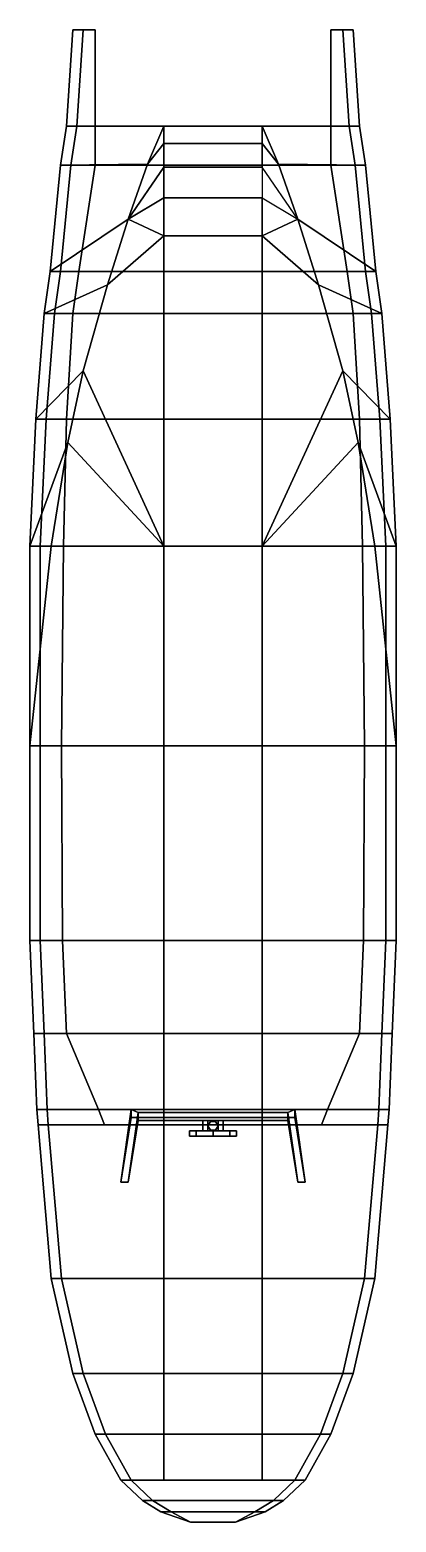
# Model space of a CAD drawing. Extents: x -1.8 to 1.8, y -7.3 to 7.3.
import ezdxf

# ---------------------------------------------------------------- set-up
doc = ezdxf.new("R2010")
doc.units = 0
doc.layers.get('0').update_dxf_attribs({"linetype": 'CONTINUOUS'})

msp = doc.modelspace()

# ---------------------------------------------------------------- linework, layer by layer
for points in [[(-1.37, 7.3, 1.54), (-1.15, 7.3, 1.54), (-1.15, 6.36, 0.66), (-1.43, 6.36, 0.53)], [(-1.43, 6.36, 1.57), (-1.37, 7.3, 1.81), (-1.37, 7.3, 1.54), (-1.43, 6.36, 0.53)], [(-1.33, 6.36, 1.57), (-1.27, 7.3, 1.81), (-1.37, 7.3, 1.81), (-1.43, 6.36, 1.57)], [(-1.37, 7.3, 1.81), (-1.27, 7.3, 1.81), (-1.27, 7.3, 1.54), (-1.37, 7.3, 1.54)], [(-1.15, 6.36, 1.04), (-1.15, 7.3, 1.54), (-1.27, 7.3, 1.54), (-1.33, 6.36, 1.04)], [(-1.33, 6.36, 1.04), (-1.27, 7.3, 1.54), (-1.27, 7.3, 1.81), (-1.33, 6.36, 1.57)], [(-1.15, 6.36, 0.66), (-1.15, 7.3, 1.54), (-1.15, 7.3, 1.54), (-1.15, 6.36, 1.04)], [(1.15, 6.36, 1.04), (1.15, 7.3, 1.54), (1.15, 7.3, 1.54), (1.15, 6.36, 0.66)], [(1.15, 6.36, 0.66), (1.15, 7.3, 1.54), (1.37, 7.3, 1.54), (1.43, 6.36, 0.53)], [(1.27, 7.3, 1.54), (1.15, 7.3, 1.54), (1.15, 6.36, 1.04), (1.33, 6.36, 1.04)], [(1.37, 7.3, 1.54), (1.27, 7.3, 1.54), (1.27, 7.3, 1.81), (1.37, 7.3, 1.81)], [(1.37, 7.3, 1.81), (1.27, 7.3, 1.81), (1.33, 6.36, 1.57), (1.43, 6.36, 1.57)], [(1.27, 7.3, 1.81), (1.27, 7.3, 1.54), (1.33, 6.36, 1.04), (1.33, 6.36, 1.57)], [(1.43, 6.36, 0.53), (1.37, 7.3, 1.54), (1.37, 7.3, 1.81), (1.43, 6.36, 1.57)], [(-1.49, 5.98, 1.5), (-1.43, 6.36, 1.57), (-1.43, 6.36, 0.53), (-1.49, 5.98, 0.53)], [(-1.49, 5.98, 0.53), (-1.43, 6.36, 0.53), (-0.48, 6.36, 0.53), (-0.64, 5.99, 0.35)], [(-1.39, 5.98, 1.5), (-1.33, 6.36, 1.57), (-1.43, 6.36, 1.57), (-1.49, 5.98, 1.5)], [(1.15, 6.36, 0.66), (1.43, 6.36, 0.53), (-1.43, 6.36, 0.53), (-1.15, 6.36, 0.66)], [(-1.15, 5.98, 0.97), (-1.15, 6.36, 1.04), (-1.33, 6.36, 1.04), (-1.39, 5.98, 0.97)], [(-1.39, 5.98, 0.97), (-1.33, 6.36, 1.04), (-1.33, 6.36, 1.57), (-1.39, 5.98, 1.5)], [(-1.15, 5.98, 0.61), (-1.15, 6.36, 0.66), (-1.15, 6.36, 1.04), (-1.15, 5.98, 0.97)], [(1.15, 5.98, 0.61), (1.15, 6.36, 0.66), (-1.15, 6.36, 0.66), (-1.15, 5.98, 0.61)], [(-0.48, 6.36, 0.53), (-0.48, 6.36, 0.13), (-0.64, 5.99, 0.35)], [(-0.48, 6.36, 0.13), (-0.48, 6.19, -0.25), (-0.64, 5.99, 0.35)], [(0.48, 6.36, 0.53), (0.48, 6.36, 0.13), (-0.48, 6.36, 0.13), (-0.48, 6.36, 0.53)], [(-0.48, 6.19, -0.25), (-0.48, 6.36, 0.13), (0.48, 6.36, 0.13), (0.48, 6.19, -0.25)], [(0.64, 5.99, 0.35), (0.64, 5.99, 0.35), (0.48, 6.36, 0.13), (0.48, 6.36, 0.53)], [(0.48, 6.19, -0.25), (0.48, 6.36, 0.13), (0.64, 5.99, 0.35)], [(0.64, 5.99, 0.35), (0.48, 6.36, 0.53), (1.43, 6.36, 0.53), (1.49, 5.98, 0.53)], [(1.15, 5.98, 0.97), (1.15, 6.36, 1.04), (1.15, 6.36, 0.66), (1.15, 5.98, 0.61)], [(1.33, 6.36, 1.04), (1.15, 6.36, 1.04), (1.15, 5.98, 0.97), (1.39, 5.98, 0.97)], [(1.43, 6.36, 1.57), (1.33, 6.36, 1.57), (1.39, 5.98, 1.5), (1.49, 5.98, 1.5)], [(1.33, 6.36, 1.57), (1.33, 6.36, 1.04), (1.39, 5.98, 0.97), (1.39, 5.98, 1.5)], [(1.49, 5.98, 0.53), (1.43, 6.36, 0.53), (1.43, 6.36, 1.57), (1.49, 5.98, 1.5)], [(-0.83, 5.45, 0.1), (-0.64, 5.99, 0.35), (-0.48, 6.19, -0.25), (-0.48, 5.96, -0.49)], [(-0.48, 5.96, -0.49), (-0.48, 6.19, -0.25), (0.48, 6.19, -0.25), (0.48, 5.96, -0.49)], [(0.48, 5.96, -0.49), (0.48, 6.19, -0.25), (0.64, 5.99, 0.35), (0.83, 5.45, 0.1)], [(-1.59, 4.94, 0.53), (-1.49, 5.98, 0.53), (-0.64, 5.99, 0.35), (-0.83, 5.45, 0.1)], [(-1.59, 4.94, 1.32), (-1.49, 5.98, 1.5), (-1.49, 5.98, 0.53), (-1.59, 4.94, 0.53)], [(-1.49, 4.94, 1.32), (-1.39, 5.98, 1.5), (-1.49, 5.98, 1.5), (-1.59, 4.94, 1.32)], [(-1.31, 4.94, 0.79), (-1.15, 5.98, 0.97), (-1.39, 5.98, 0.97), (-1.49, 4.94, 0.79)], [(-1.49, 4.94, 0.79), (-1.39, 5.98, 0.97), (-1.39, 5.98, 1.5), (-1.49, 4.94, 1.32)], [(-1.31, 4.94, 0.59), (-1.15, 5.98, 0.61), (-1.15, 5.98, 0.97), (-1.31, 4.94, 0.79)], [(1.31, 4.94, 0.59), (1.15, 5.98, 0.61), (-1.15, 5.98, 0.61), (-1.31, 4.94, 0.59)], [(0.83, 5.45, 0.1), (0.64, 5.99, 0.35), (1.49, 5.98, 0.53), (1.59, 4.94, 0.53)], [(1.31, 4.94, 0.79), (1.15, 5.98, 0.97), (1.15, 5.98, 0.61), (1.31, 4.94, 0.59)], [(1.39, 5.98, 0.97), (1.15, 5.98, 0.97), (1.31, 4.94, 0.79), (1.49, 4.94, 0.79)], [(1.49, 5.98, 1.5), (1.39, 5.98, 1.5), (1.49, 4.94, 1.32), (1.59, 4.94, 1.32)], [(1.39, 5.98, 1.5), (1.39, 5.98, 0.97), (1.49, 4.94, 0.79), (1.49, 4.94, 1.32)], [(1.59, 4.94, 0.53), (1.49, 5.98, 0.53), (1.49, 5.98, 1.5), (1.59, 4.94, 1.32)], [(-0.83, 5.45, 0.1), (-0.83, 5.45, 0.1), (-0.48, 5.96, -0.49), (-0.48, 5.66, -0.63)], [(-0.48, 5.66, -0.63), (-0.48, 5.96, -0.49), (0.48, 5.96, -0.49), (0.48, 5.66, -0.63)], [(-0.83, 5.45, 0.1), (-0.83, 5.45, 0.1), (-0.48, 5.66, -0.63), (-0.48, 5.29, -0.66)], [(-0.48, 5.29, -0.66), (-0.48, 5.66, -0.63), (0.48, 5.66, -0.63), (0.48, 5.29, -0.66)], [(0.48, 5.29, -0.66), (0.48, 5.66, -0.63), (0.83, 5.45, 0.1)], [(-1.65, 4.53, 0.46), (-1.59, 4.94, 0.53), (-0.83, 5.45, 0.1), (-1.03, 4.81, -0.12)], [(-1.03, 4.81, -0.12), (-0.83, 5.45, 0.1), (-0.48, 5.29, -0.66)], [(0.48, 5.29, -0.66), (0.48, 5.29, -0.66), (0.83, 5.45, 0.1), (1.03, 4.81, -0.12)], [(1.03, 4.81, -0.12), (0.83, 5.45, 0.1), (1.59, 4.94, 0.53), (1.65, 4.53, 0.46)], [(-1.27, 3.97, -0.35), (-1.03, 4.81, -0.12), (-0.48, 5.29, -0.66), (-0.48, 2.26, -0.71)], [(-0.48, 2.26, -0.71), (-0.48, 5.29, -0.66), (0.48, 5.29, -0.66), (0.48, 2.26, -0.71)], [(0.48, 2.26, -0.71), (0.48, 5.29, -0.66), (1.03, 4.81, -0.12), (1.27, 3.97, -0.35)], [(-1.73, 3.5, 0.08), (-1.65, 4.53, 0.46), (-1.03, 4.81, -0.12), (-1.27, 3.97, -0.35)], [(-1.65, 4.53, 1.27), (-1.59, 4.94, 1.32), (-1.59, 4.94, 0.53), (-1.65, 4.53, 0.46)], [(-1.55, 4.53, 1.27), (-1.49, 4.94, 1.32), (-1.59, 4.94, 1.32), (-1.65, 4.53, 1.27)], [(-1.37, 4.53, 0.74), (-1.31, 4.94, 0.79), (-1.49, 4.94, 0.79), (-1.55, 4.53, 0.74)], [(-1.55, 4.53, 0.74), (-1.49, 4.94, 0.79), (-1.49, 4.94, 1.32), (-1.55, 4.53, 1.27)], [(-1.37, 4.53, 0.52), (-1.31, 4.94, 0.59), (-1.31, 4.94, 0.79), (-1.37, 4.53, 0.74)], [(1.37, 4.53, 0.52), (1.31, 4.94, 0.59), (-1.31, 4.94, 0.59), (-1.37, 4.53, 0.52)], [(1.27, 3.97, -0.35), (1.03, 4.81, -0.12), (1.65, 4.53, 0.46), (1.73, 3.5, 0.08)], [(1.37, 4.53, 0.74), (1.31, 4.94, 0.79), (1.31, 4.94, 0.59), (1.37, 4.53, 0.52)], [(1.49, 4.94, 0.79), (1.31, 4.94, 0.79), (1.37, 4.53, 0.74), (1.55, 4.53, 0.74)], [(1.59, 4.94, 1.32), (1.49, 4.94, 1.32), (1.55, 4.53, 1.27), (1.65, 4.53, 1.27)], [(1.49, 4.94, 1.32), (1.49, 4.94, 0.79), (1.55, 4.53, 0.74), (1.55, 4.53, 1.27)], [(1.65, 4.53, 0.46), (1.59, 4.94, 0.53), (1.59, 4.94, 1.32), (1.65, 4.53, 1.27)], [(-1.73, 3.5, 1.13), (-1.65, 4.53, 1.27), (-1.65, 4.53, 0.46), (-1.73, 3.5, 0.08)], [(-1.63, 3.5, 1.13), (-1.55, 4.53, 1.27), (-1.65, 4.53, 1.27), (-1.73, 3.5, 1.13)], [(-1.43, 3.5, 0.6), (-1.37, 4.53, 0.74), (-1.55, 4.53, 0.74), (-1.63, 3.5, 0.6)], [(-1.63, 3.5, 0.6), (-1.55, 4.53, 0.74), (-1.55, 4.53, 1.27), (-1.63, 3.5, 1.13)], [(-1.43, 3.5, 0.45), (-1.37, 4.53, 0.52), (-1.37, 4.53, 0.74), (-1.43, 3.5, 0.6)], [(1.43, 3.5, 0.45), (1.37, 4.53, 0.52), (-1.37, 4.53, 0.52), (-1.43, 3.5, 0.45)], [(1.43, 3.5, 0.6), (1.37, 4.53, 0.74), (1.37, 4.53, 0.52), (1.43, 3.5, 0.45)], [(1.55, 4.53, 0.74), (1.37, 4.53, 0.74), (1.43, 3.5, 0.6), (1.63, 3.5, 0.6)], [(1.65, 4.53, 1.27), (1.55, 4.53, 1.27), (1.63, 3.5, 1.13), (1.73, 3.5, 1.13)], [(1.55, 4.53, 1.27), (1.55, 4.53, 0.74), (1.63, 3.5, 0.6), (1.63, 3.5, 1.13)], [(1.73, 3.5, 0.08), (1.65, 4.53, 0.46), (1.65, 4.53, 1.27), (1.73, 3.5, 1.13)], [(-1.79, 2.26, -0.35), (-1.73, 3.5, 0.08), (-1.27, 3.97, -0.35), (-1.42, 3.27, -0.5)], [(-1.42, 3.27, -0.5), (-1.27, 3.97, -0.35), (-0.48, 2.26, -0.71)], [(0.48, 2.26, -0.71), (0.48, 2.26, -0.71), (1.27, 3.97, -0.35), (1.42, 3.27, -0.5)], [(1.42, 3.27, -0.5), (1.27, 3.97, -0.35), (1.73, 3.5, 0.08), (1.79, 2.26, -0.35)], [(-1.79, 2.26, 1.02), (-1.73, 3.5, 1.13), (-1.73, 3.5, 0.08), (-1.79, 2.26, -0.35)], [(-1.69, 2.26, 1.02), (-1.63, 3.5, 1.13), (-1.73, 3.5, 1.13), (-1.79, 2.26, 1.02)], [(-1.46, 2.26, 0.49), (-1.43, 3.5, 0.6), (-1.63, 3.5, 0.6), (-1.69, 2.26, 0.49)], [(-1.69, 2.26, 0.49), (-1.63, 3.5, 0.6), (-1.63, 3.5, 1.13), (-1.69, 2.26, 1.02)], [(-1.46, 2.26, 0.37), (-1.43, 3.5, 0.45), (-1.43, 3.5, 0.6), (-1.46, 2.26, 0.49)], [(1.46, 2.26, 0.37), (1.43, 3.5, 0.45), (-1.43, 3.5, 0.45), (-1.46, 2.26, 0.37)], [(1.46, 2.26, 0.49), (1.43, 3.5, 0.6), (1.43, 3.5, 0.45), (1.46, 2.26, 0.37)], [(1.63, 3.5, 0.6), (1.43, 3.5, 0.6), (1.46, 2.26, 0.49), (1.69, 2.26, 0.49)], [(1.73, 3.5, 1.13), (1.63, 3.5, 1.13), (1.69, 2.26, 1.02), (1.79, 2.26, 1.02)], [(1.63, 3.5, 1.13), (1.63, 3.5, 0.6), (1.69, 2.26, 0.49), (1.69, 2.26, 1.02)], [(1.79, 2.26, -0.35), (1.73, 3.5, 0.08), (1.73, 3.5, 1.13), (1.79, 2.26, 1.02)], [(-1.79, 2.26, -0.35), (-1.79, 2.26, -0.35), (-1.42, 3.27, -0.5), (-1.58, 2.26, -0.71)], [(-1.58, 2.26, -0.71), (-1.42, 3.27, -0.5), (-0.48, 2.26, -0.71)], [(0.48, 2.26, -0.71), (0.48, 2.26, -0.71), (1.42, 3.27, -0.5), (1.58, 2.26, -0.71)], [(1.58, 2.26, -0.71), (1.58, 2.26, -0.71), (1.42, 3.27, -0.5), (1.79, 2.26, -0.35)], [(-1.79, 0.31, 0.88), (-1.79, 2.26, 1.02), (-1.79, 2.26, -0.35), (-1.79, 0.31, -0.41)], [(-1.79, 0.31, -0.41), (-1.58, 2.26, -0.71), (-0.48, 2.26, -0.71), (-0.48, 0.31, -0.73)], [(-1.79, 2.26, -0.35), (-1.79, 2.26, -0.35), (-1.58, 2.26, -0.71), (-1.79, 0.31, -0.41)], [(-1.69, 0.31, 0.88), (-1.69, 2.26, 1.02), (-1.79, 2.26, 1.02), (-1.79, 0.31, 0.88)], [(-1.48, 0.31, 0.35), (-1.46, 2.26, 0.49), (-1.69, 2.26, 0.49), (-1.69, 0.31, 0.35)], [(-1.69, 0.31, 0.35), (-1.69, 2.26, 0.49), (-1.69, 2.26, 1.02), (-1.69, 0.31, 0.88)], [(-1.48, 0.31, 0.23), (-1.46, 2.26, 0.37), (-1.46, 2.26, 0.49), (-1.48, 0.31, 0.35)], [(1.48, 0.31, 0.23), (1.46, 2.26, 0.37), (-1.46, 2.26, 0.37), (-1.48, 0.31, 0.23)], [(-0.48, 0.31, -0.73), (-0.48, 2.26, -0.71), (0.48, 2.26, -0.71), (0.48, 0.31, -0.73)], [(0.48, 0.31, -0.73), (0.48, 2.26, -0.71), (1.58, 2.26, -0.71), (1.79, 0.31, -0.41)], [(1.48, 0.31, 0.35), (1.46, 2.26, 0.49), (1.46, 2.26, 0.37), (1.48, 0.31, 0.23)], [(1.69, 2.26, 0.49), (1.46, 2.26, 0.49), (1.48, 0.31, 0.35), (1.69, 0.31, 0.35)], [(1.79, 0.31, -0.41), (1.79, 0.31, -0.41), (1.58, 2.26, -0.71), (1.79, 2.26, -0.35)], [(1.79, 2.26, 1.02), (1.69, 2.26, 1.02), (1.69, 0.31, 0.88), (1.79, 0.31, 0.88)], [(1.69, 2.26, 1.02), (1.69, 2.26, 0.49), (1.69, 0.31, 0.35), (1.69, 0.31, 0.88)], [(1.79, 0.31, -0.41), (1.79, 2.26, -0.35), (1.79, 2.26, 1.02), (1.79, 0.31, 0.88)], [(-1.79, -1.59, 0.88), (-1.79, 0.31, 0.88), (-1.79, 0.31, -0.41), (-1.79, -1.59, -0.39)], [(-1.79, -1.59, -0.39), (-1.79, 0.31, -0.41), (-0.48, 0.31, -0.73), (-0.48, -1.59, -0.75)], [(-1.69, -1.59, 0.88), (-1.69, 0.31, 0.88), (-1.79, 0.31, 0.88), (-1.79, -1.59, 0.88)], [(-1.47, -1.59, 0.35), (-1.48, 0.31, 0.35), (-1.69, 0.31, 0.35), (-1.69, -1.59, 0.35)], [(-1.69, -1.59, 0.35), (-1.69, 0.31, 0.35), (-1.69, 0.31, 0.88), (-1.69, -1.59, 0.88)], [(-1.47, -1.59, 0.2), (-1.48, 0.31, 0.23), (-1.48, 0.31, 0.35), (-1.47, -1.59, 0.35)], [(1.47, -1.59, 0.2), (1.48, 0.31, 0.23), (-1.48, 0.31, 0.23), (-1.47, -1.59, 0.2)], [(-0.48, -1.59, -0.75), (-0.48, 0.31, -0.73), (0.48, 0.31, -0.73), (0.48, -1.59, -0.75)], [(0.48, -1.59, -0.75), (0.48, 0.31, -0.73), (1.79, 0.31, -0.41), (1.79, -1.59, -0.39)], [(1.47, -1.59, 0.35), (1.48, 0.31, 0.35), (1.48, 0.31, 0.23), (1.47, -1.59, 0.2)], [(1.69, 0.31, 0.35), (1.48, 0.31, 0.35), (1.47, -1.59, 0.35), (1.69, -1.59, 0.35)], [(1.79, 0.31, 0.88), (1.69, 0.31, 0.88), (1.69, -1.59, 0.88), (1.79, -1.59, 0.88)], [(1.69, 0.31, 0.88), (1.69, 0.31, 0.35), (1.69, -1.59, 0.35), (1.69, -1.59, 0.88)], [(1.79, -1.59, -0.39), (1.79, 0.31, -0.41), (1.79, 0.31, 0.88), (1.79, -1.59, 0.88)], [(-1.75, -2.5, 0.93), (-1.79, -1.59, 0.88), (-1.79, -1.59, -0.39), (-1.75, -2.5, -0.36)], [(-1.75, -2.5, -0.36), (-1.79, -1.59, -0.39), (-0.48, -1.59, -0.75), (-0.48, -2.5, -0.76)], [(-1.65, -2.5, 0.93), (-1.69, -1.59, 0.88), (-1.79, -1.59, 0.88), (-1.75, -2.5, 0.93)], [(-1.43, -2.5, 0.4), (-1.47, -1.59, 0.35), (-1.69, -1.59, 0.35), (-1.65, -2.5, 0.4)], [(-1.65, -2.5, 0.4), (-1.69, -1.59, 0.35), (-1.69, -1.59, 0.88), (-1.65, -2.5, 0.93)], [(-1.43, -2.5, 0.22), (-1.47, -1.59, 0.2), (-1.47, -1.59, 0.35), (-1.43, -2.5, 0.4)], [(1.43, -2.5, 0.22), (1.47, -1.59, 0.2), (-1.47, -1.59, 0.2), (-1.43, -2.5, 0.22)], [(-0.48, -2.5, -0.76), (-0.48, -1.59, -0.75), (0.48, -1.59, -0.75), (0.48, -2.5, -0.76)], [(0.48, -2.5, -0.76), (0.48, -1.59, -0.75), (1.79, -1.59, -0.39), (1.75, -2.5, -0.36)], [(1.43, -2.5, 0.4), (1.47, -1.59, 0.35), (1.47, -1.59, 0.2), (1.43, -2.5, 0.22)], [(1.69, -1.59, 0.35), (1.47, -1.59, 0.35), (1.43, -2.5, 0.4), (1.65, -2.5, 0.4)], [(1.79, -1.59, 0.88), (1.69, -1.59, 0.88), (1.65, -2.5, 0.93), (1.75, -2.5, 0.93)], [(1.69, -1.59, 0.88), (1.69, -1.59, 0.35), (1.65, -2.5, 0.4), (1.65, -2.5, 0.93)], [(1.75, -2.5, -0.36), (1.79, -1.59, -0.39), (1.79, -1.59, 0.88), (1.75, -2.5, 0.93)], [(-1.72, -3.24, 0.98), (-1.75, -2.5, 0.93), (-1.75, -2.5, -0.36), (-1.72, -3.24, -0.33)], [(-1.72, -3.24, -0.33), (-1.75, -2.5, -0.36), (-0.48, -2.5, -0.76), (-0.48, -3.24, -0.76)], [(-1.12, -3.24, 0.24), (-1.43, -2.5, 0.22), (-1.43, -2.5, 0.4), (-1.12, -3.24, 0.45)], [(1.12, -3.24, 0.24), (1.43, -2.5, 0.22), (-1.43, -2.5, 0.22), (-1.12, -3.24, 0.24)], [(-0.48, -3.24, -0.76), (-0.48, -2.5, -0.76), (0.48, -2.5, -0.76), (0.48, -3.24, -0.76)], [(0.48, -3.24, -0.76), (0.48, -2.5, -0.76), (1.75, -2.5, -0.36), (1.72, -3.24, -0.33)], [(1.12, -3.24, 0.45), (1.43, -2.5, 0.4), (1.43, -2.5, 0.22), (1.12, -3.24, 0.24)], [(1.72, -3.24, -0.33), (1.75, -2.5, -0.36), (1.75, -2.5, 0.93), (1.72, -3.24, 0.98)], [(-1.71, -3.39, 1), (-1.72, -3.24, 0.98), (-1.72, -3.24, -0.33), (-1.71, -3.39, -0.31)], [(-1.71, -3.39, -0.31), (-1.72, -3.24, -0.33), (-0.48, -3.24, -0.76), (-0.48, -3.39, -0.76)], [(-1.06, -3.39, 0.25), (-1.12, -3.24, 0.24), (-1.12, -3.24, 0.45), (-1.06, -3.39, 0.47)], [(1.06, -3.39, 0.25), (1.12, -3.24, 0.24), (-1.12, -3.24, 0.24), (-1.06, -3.39, 0.25)], [(-0.9, -3.95, 2.17), (-0.9, -3.95, 2.17), (-0.8, -3.24, 2.17), (-0.8, -3.24, 1.23)], [(-0.73, -3.27, 2.17), (-0.8, -3.24, 2.17), (-0.9, -3.95, 2.17), (-0.83, -3.95, 2.17)], [(-0.9, -3.95, 0.46), (-0.9, -3.95, 2.17), (-0.8, -3.24, 1.23), (-0.8, -3.32, 1.18)], [(-0.9, -3.95, 0.46), (-0.9, -3.95, 0.46), (-0.8, -3.32, 1.18), (-0.8, -3.32, 0.46)], [(-0.73, -3.27, 1.23), (-0.73, -3.27, 2.17), (-0.83, -3.95, 2.17)], [(-0.73, -3.35, 1.18), (-0.73, -3.27, 1.23), (-0.83, -3.95, 2.17), (-0.83, -3.95, 0.46)], [(-0.73, -3.35, 0.46), (-0.73, -3.35, 1.18), (-0.83, -3.95, 0.46)], [(0.8, -3.24, 2.17), (0.8, -3.24, 1.23), (-0.8, -3.24, 1.23), (-0.8, -3.24, 2.17)], [(0.73, -3.27, 2.17), (0.8, -3.24, 2.17), (-0.8, -3.24, 2.17), (-0.73, -3.27, 2.17)], [(0.8, -3.24, 1.23), (0.8, -3.32, 1.18), (-0.8, -3.32, 1.18), (-0.8, -3.24, 1.23)], [(0.8, -3.32, 1.18), (0.8, -3.32, 0.46), (-0.8, -3.32, 0.46), (-0.8, -3.32, 1.18)], [(-0.73, -3.27, 2.17), (-0.73, -3.27, 1.23), (0.73, -3.27, 1.23), (0.73, -3.27, 2.17)], [(-0.73, -3.27, 1.23), (-0.73, -3.35, 1.18), (0.73, -3.35, 1.18), (0.73, -3.27, 1.23)], [(-0.73, -3.35, 1.18), (-0.73, -3.35, 0.46), (0.73, -3.35, 0.46), (0.73, -3.35, 1.18)], [(-0.48, -3.39, -0.76), (-0.48, -3.24, -0.76), (0.48, -3.24, -0.76), (0.48, -3.39, -0.76)], [(-0.1, -3.45, 1.47), (-0.05, -3.45, 1.557), (-0.05, -3.35, 1.557), (-0.1, -3.35, 1.47)], [(-0.05, -3.45, 1.383), (-0.1, -3.45, 1.47), (-0.1, -3.35, 1.47), (-0.05, -3.35, 1.383)], [(-0.05, -3.35, 1.557), (0.05, -3.35, 1.557), (0.1, -3.35, 1.47), (-0.1, -3.35, 1.47)], [(-0.1, -3.35, 1.47), (0.1, -3.35, 1.47), (0.05, -3.35, 1.383), (-0.05, -3.35, 1.383)], [(-0.05, -3.45, 1.557), (0.05, -3.45, 1.557), (0.05, -3.35, 1.557), (-0.05, -3.35, 1.557)], [(0.05, -3.45, 1.383), (-0.05, -3.45, 1.383), (-0.05, -3.35, 1.383), (0.05, -3.35, 1.383)], [(0.05, -3.45, 1.557), (0.1, -3.45, 1.47), (0.1, -3.35, 1.47), (0.05, -3.35, 1.557)], [(0.1, -3.45, 1.47), (0.05, -3.45, 1.383), (0.05, -3.35, 1.383), (0.1, -3.35, 1.47)], [(0.48, -3.39, -0.76), (0.48, -3.24, -0.76), (1.72, -3.24, -0.33), (1.71, -3.39, -0.31)], [(0.83, -3.95, 2.17), (0.9, -3.95, 2.17), (0.8, -3.24, 2.17), (0.73, -3.27, 2.17)], [(0.73, -3.27, 1.23), (0.73, -3.35, 1.18), (0.83, -3.95, 0.46), (0.83, -3.95, 2.17)], [(0.73, -3.27, 2.17), (0.73, -3.27, 1.23), (0.83, -3.95, 2.17)], [(0.73, -3.35, 1.18), (0.73, -3.35, 0.46), (0.83, -3.95, 0.46)], [(0.9, -3.95, 2.17), (0.9, -3.95, 0.46), (0.8, -3.32, 1.18), (0.8, -3.24, 1.23)], [(0.9, -3.95, 2.17), (0.9, -3.95, 2.17), (0.8, -3.24, 1.23), (0.8, -3.24, 2.17)], [(0.9, -3.95, 0.46), (0.9, -3.95, 0.46), (0.8, -3.32, 0.46), (0.8, -3.32, 1.18)], [(1.06, -3.39, 0.47), (1.12, -3.24, 0.45), (1.12, -3.24, 0.24), (1.06, -3.39, 0.25)], [(1.71, -3.39, -0.31), (1.72, -3.24, -0.33), (1.72, -3.24, 0.98), (1.71, -3.39, 1)], [(-1.58, -4.89, 1.16), (-1.71, -3.39, 1), (-1.71, -3.39, -0.31), (-1.58, -4.89, -0.12)], [(-1.58, -4.89, -0.12), (-1.71, -3.39, -0.31), (-0.48, -3.39, -0.76), (-0.48, -4.89, -0.76)], [(-1.48, -4.89, 1.16), (-1.61, -3.39, 1), (-1.71, -3.39, 1), (-1.58, -4.89, 1.16)], [(1.61, -3.39, 0.47), (-1.61, -3.39, 0.47), (-1.48, -4.89, 0.63), (1.48, -4.89, 0.63)], [(-1.48, -4.89, 0.63), (-1.61, -3.39, 0.47), (-1.61, -3.39, 1), (-1.48, -4.89, 1.16)], [(-1.06, -3.39, 0.47), (1.06, -3.39, 0.47), (1.06, -3.39, 0.25), (-1.06, -3.39, 0.25)], [(-0.48, -4.89, -0.76), (-0.48, -3.39, -0.76), (0.48, -3.39, -0.76), (0.48, -4.89, -0.76)], [(-0.23, -3.5, 1.47), (-0.163, -3.5, 1.633), (-0.163, -3.45, 1.633), (-0.23, -3.45, 1.47)], [(-0.163, -3.5, 1.307), (-0.23, -3.5, 1.47), (-0.23, -3.45, 1.47), (-0.163, -3.45, 1.307)], [(-0.163, -3.45, 1.633), (0.23, -3.45, 1.47), (0.163, -3.45, 1.307), (-0.23, -3.45, 1.47)], [(-0.23, -3.45, 1.47), (0.163, -3.45, 1.307), (0, -3.45, 1.24), (-0.163, -3.45, 1.307)], [(-0.163, -3.5, 1.633), (0, -3.5, 1.7), (0, -3.45, 1.7), (-0.163, -3.45, 1.633)], [(0, -3.5, 1.24), (-0.163, -3.5, 1.307), (-0.163, -3.45, 1.307), (0, -3.45, 1.24)], [(0, -3.45, 1.7), (0.163, -3.45, 1.633), (0.23, -3.45, 1.47), (-0.163, -3.45, 1.633)], [(-0.025, -3.357, 0.46), (-0.05, -3.4, 0.47), (-0.05, -3.4, 1.39), (-0.025, -3.357, 1.39)], [(-0.05, -3.4, 0.47), (-0.025, -3.443, 0.47), (-0.025, -3.443, 1.39), (-0.05, -3.4, 1.39)], [(0.025, -3.357, 0.46), (-0.025, -3.357, 0.46), (-0.025, -3.357, 1.39), (0.025, -3.357, 1.39)], [(-0.025, -3.443, 0.47), (0.025, -3.443, 0.47), (0.025, -3.443, 1.39), (-0.025, -3.443, 1.39)], [(0, -3.5, 1.7), (0.163, -3.5, 1.633), (0.163, -3.45, 1.633), (0, -3.45, 1.7)], [(0.163, -3.5, 1.307), (0, -3.5, 1.24), (0, -3.45, 1.24), (0.163, -3.45, 1.307)], [(0.05, -3.4, 0.47), (0.025, -3.357, 0.46), (0.025, -3.357, 1.39), (0.05, -3.4, 1.39)], [(0.025, -3.443, 0.47), (0.05, -3.4, 0.47), (0.05, -3.4, 1.39), (0.025, -3.443, 1.39)], [(0.163, -3.5, 1.633), (0.23, -3.5, 1.47), (0.23, -3.45, 1.47), (0.163, -3.45, 1.633)], [(0.23, -3.5, 1.47), (0.163, -3.5, 1.307), (0.163, -3.45, 1.307), (0.23, -3.45, 1.47)], [(0.48, -4.89, -0.76), (0.48, -3.39, -0.76), (1.71, -3.39, -0.31), (1.58, -4.89, -0.12)], [(1.71, -3.39, 1), (1.61, -3.39, 1), (1.48, -4.89, 1.16), (1.58, -4.89, 1.16)], [(1.61, -3.39, 1), (1.61, -3.39, 0.47), (1.48, -4.89, 0.63), (1.48, -4.89, 1.16)], [(1.58, -4.89, -0.12), (1.71, -3.39, -0.31), (1.71, -3.39, 1), (1.58, -4.89, 1.16)], [(-0.23, -3.5, 1.47), (0.163, -3.5, 1.307), (0.23, -3.5, 1.47), (-0.163, -3.5, 1.633)], [(-0.163, -3.5, 1.307), (0, -3.5, 1.24), (0.163, -3.5, 1.307), (-0.23, -3.5, 1.47)], [(-0.163, -3.5, 1.633), (0.23, -3.5, 1.47), (0.163, -3.5, 1.633), (0, -3.5, 1.7)], [(-0.83, -3.95, 0.46), (-0.9, -3.95, 0.46), (-0.9, -3.95, 0.46), (-0.83, -3.95, 0.46)], [(-0.83, -3.95, 2.17), (-0.9, -3.95, 2.17), (-0.9, -3.95, 0.46), (-0.83, -3.95, 0.46)], [(0.83, -3.95, 0.46), (0.9, -3.95, 0.46), (0.9, -3.95, 0.46), (0.83, -3.95, 0.46)], [(0.83, -3.95, 0.46), (0.9, -3.95, 0.46), (0.9, -3.95, 2.17), (0.83, -3.95, 2.17)], [(-1.37, -5.82, 1.28), (-1.58, -4.89, 1.16), (-1.58, -4.89, -0.12), (-1.37, -5.82, -0.05)], [(-1.37, -5.82, -0.05), (-1.58, -4.89, -0.12), (-0.48, -4.89, -0.76), (-0.48, -5.82, -0.74)], [(-1.27, -5.82, 1.28), (-1.48, -4.89, 1.16), (-1.58, -4.89, 1.16), (-1.37, -5.82, 1.28)], [(1.48, -4.89, 0.63), (-1.48, -4.89, 0.63), (-1.27, -5.82, 0.86), (1.27, -5.82, 0.86)], [(-1.27, -5.82, 0.86), (-1.48, -4.89, 0.63), (-1.48, -4.89, 1.16), (-1.27, -5.82, 1.28)], [(-0.48, -5.82, -0.74), (-0.48, -4.89, -0.76), (0.48, -4.89, -0.76), (0.48, -5.82, -0.74)], [(0.48, -5.82, -0.74), (0.48, -4.89, -0.76), (1.58, -4.89, -0.12), (1.37, -5.82, -0.05)], [(1.58, -4.89, 1.16), (1.48, -4.89, 1.16), (1.27, -5.82, 1.28), (1.37, -5.82, 1.28)], [(1.48, -4.89, 1.16), (1.48, -4.89, 0.63), (1.27, -5.82, 0.86), (1.27, -5.82, 1.28)], [(1.37, -5.82, -0.05), (1.58, -4.89, -0.12), (1.58, -4.89, 1.16), (1.37, -5.82, 1.28)], [(-1.15, -6.41, 1.35), (-1.37, -5.82, 1.28), (-1.37, -5.82, -0.05), (-1.15, -6.41, 0.03)], [(-1.15, -6.41, 0.03), (-1.37, -5.82, -0.05), (-0.48, -5.82, -0.74), (-0.48, -6.41, -0.72)], [(-1.05, -6.41, 1.35), (-1.27, -5.82, 1.28), (-1.37, -5.82, 1.28), (-1.15, -6.41, 1.35)], [(-1.05, -6.41, 0.92), (1.05, -6.41, 0.92), (1.27, -5.82, 0.86), (-1.27, -5.82, 0.86)], [(-1.05, -6.41, 0.92), (-1.27, -5.82, 0.86), (-1.27, -5.82, 1.28), (-1.05, -6.41, 1.35)], [(-0.48, -6.41, -0.72), (-0.48, -5.82, -0.74), (0.48, -5.82, -0.74), (0.48, -6.41, -0.72)], [(0.48, -6.41, -0.72), (0.48, -5.82, -0.74), (1.37, -5.82, -0.05), (1.15, -6.41, 0.03)], [(1.37, -5.82, 1.28), (1.27, -5.82, 1.28), (1.05, -6.41, 1.35), (1.15, -6.41, 1.35)], [(1.27, -5.82, 1.28), (1.27, -5.82, 0.86), (1.05, -6.41, 0.92), (1.05, -6.41, 1.35)], [(1.15, -6.41, 0.03), (1.37, -5.82, -0.05), (1.37, -5.82, 1.28), (1.15, -6.41, 1.35)], [(-0.9, -6.86, 1.42), (-1.15, -6.41, 1.35), (-1.15, -6.41, 0.03), (-0.9, -6.86, 0.11)], [(-0.9, -6.86, 0.11), (-1.15, -6.41, 0.03), (-0.48, -6.41, -0.72), (-0.48, -6.86, -0.68)], [(-0.8, -6.86, 1.42), (-1.05, -6.41, 1.35), (-1.15, -6.41, 1.35), (-0.9, -6.86, 1.42)], [(1.05, -6.41, 0.92), (-1.05, -6.41, 0.92), (-0.8, -6.86, 0.97), (0.8, -6.86, 0.97)], [(-0.8, -6.86, 0.97), (-1.05, -6.41, 0.92), (-1.05, -6.41, 1.35), (-0.8, -6.86, 1.42)], [(-0.48, -6.86, -0.68), (-0.48, -6.41, -0.72), (0.48, -6.41, -0.72), (0.48, -6.86, -0.68)], [(0.48, -6.86, -0.68), (0.48, -6.41, -0.72), (1.15, -6.41, 0.03), (0.9, -6.86, 0.11)], [(1.15, -6.41, 1.35), (1.05, -6.41, 1.35), (0.8, -6.86, 1.42), (0.9, -6.86, 1.42)], [(1.05, -6.41, 1.35), (1.05, -6.41, 0.92), (0.8, -6.86, 0.97), (0.8, -6.86, 1.42)], [(0.9, -6.86, 0.11), (1.15, -6.41, 0.03), (1.15, -6.41, 1.35), (0.9, -6.86, 1.42)], [(-0.69, -7.06, 1.44), (-0.9, -6.86, 1.42), (-0.9, -6.86, 0.11), (-0.69, -7.06, 0.73)], [(0.69, -7.06, 0.73), (-0.69, -7.06, 0.73), (-0.9, -6.86, 0.11), (0.9, -6.86, 0.11)], [(0.9, -6.86, 0.11), (-0.9, -6.86, 0.11), (-0.48, -6.86, -0.68), (0.48, -6.86, -0.68)], [(-0.59, -7.06, 1.44), (-0.8, -6.86, 1.42), (-0.9, -6.86, 1.42), (-0.69, -7.06, 1.44)], [(-0.59, -7.06, 1), (0.59, -7.06, 1), (0.8, -6.86, 0.97), (-0.8, -6.86, 0.97)], [(-0.59, -7.06, 1), (-0.8, -6.86, 0.97), (-0.8, -6.86, 1.42), (-0.59, -7.06, 1.44)], [(0.9, -6.86, 1.42), (0.8, -6.86, 1.42), (0.59, -7.06, 1.44), (0.69, -7.06, 1.44)], [(0.8, -6.86, 1.42), (0.8, -6.86, 0.97), (0.59, -7.06, 1), (0.59, -7.06, 1.44)], [(0.69, -7.06, 0.73), (0.9, -6.86, 0.11), (0.9, -6.86, 1.42), (0.69, -7.06, 1.44)], [(-0.51, -7.17, 1.47), (-0.69, -7.06, 1.44), (-0.69, -7.06, 0.73), (-0.51, -7.17, 0.75)], [(0.51, -7.17, 0.75), (-0.51, -7.17, 0.75), (-0.69, -7.06, 0.73), (0.69, -7.06, 0.73)], [(-0.41, -7.17, 1.47), (-0.59, -7.06, 1.44), (-0.69, -7.06, 1.44), (-0.51, -7.17, 1.47)], [(0.59, -7.06, 1), (-0.59, -7.06, 1), (-0.41, -7.17, 1.01), (0.41, -7.17, 1.01)], [(-0.41, -7.17, 1.01), (-0.59, -7.06, 1), (-0.59, -7.06, 1.44), (-0.41, -7.17, 1.47)], [(0.69, -7.06, 1.44), (0.59, -7.06, 1.44), (0.41, -7.17, 1.47), (0.51, -7.17, 1.47)], [(0.59, -7.06, 1.44), (0.59, -7.06, 1), (0.41, -7.17, 1.01), (0.41, -7.17, 1.47)], [(0.51, -7.17, 0.75), (0.69, -7.06, 0.73), (0.69, -7.06, 1.44), (0.51, -7.17, 1.47)], [(-0.22, -7.27, 1.47), (-0.51, -7.17, 1.47), (-0.51, -7.17, 0.75), (-0.22, -7.27, 1.16)], [(0.22, -7.27, 1.16), (-0.22, -7.27, 1.16), (-0.51, -7.17, 0.75), (0.51, -7.17, 0.75)], [(-0.41, -7.17, 1.47), (-0.41, -7.17, 1.47), (-0.51, -7.17, 1.47), (-0.22, -7.27, 1.47)], [(0.22, -7.27, 1.47), (0.41, -7.17, 1.47), (-0.41, -7.17, 1.47), (-0.22, -7.27, 1.47)], [(0.41, -7.17, 1.47), (0.41, -7.17, 1.01), (-0.41, -7.17, 1.01), (-0.41, -7.17, 1.47)], [(0.22, -7.27, 1.47), (-0.22, -7.27, 1.47), (-0.22, -7.27, 1.16), (0.22, -7.27, 1.16)], [(0.22, -7.27, 1.16), (0.51, -7.17, 0.75), (0.51, -7.17, 1.47), (0.22, -7.27, 1.47)], [(0.51, -7.17, 1.47), (0.41, -7.17, 1.47), (0.41, -7.17, 1.47), (0.22, -7.27, 1.47)]]:
    msp.add_3dface(points)
at = {"color": 2}
for points in [[(-1.62, -3.24, 0.98), (-1.65, -2.5, 0.93), (-1.75, -2.5, 0.93), (-1.72, -3.24, 0.98)], [(-1.12, -3.24, 0.45), (-1.43, -2.5, 0.4), (-1.65, -2.5, 0.4), (-1.62, -3.24, 0.45)], [(-1.62, -3.24, 0.45), (-1.65, -2.5, 0.4), (-1.65, -2.5, 0.93), (-1.62, -3.24, 0.98)], [(1.65, -2.5, 0.4), (1.43, -2.5, 0.4), (1.12, -3.24, 0.45), (1.62, -3.24, 0.45)], [(1.75, -2.5, 0.93), (1.65, -2.5, 0.93), (1.62, -3.24, 0.98), (1.72, -3.24, 0.98)], [(1.65, -2.5, 0.93), (1.65, -2.5, 0.4), (1.62, -3.24, 0.45), (1.62, -3.24, 0.98)], [(-1.61, -3.39, 1), (-1.62, -3.24, 0.98), (-1.72, -3.24, 0.98), (-1.71, -3.39, 1)], [(-1.06, -3.39, 0.47), (-1.12, -3.24, 0.45), (-1.62, -3.24, 0.45), (-1.61, -3.39, 0.47)], [(-1.61, -3.39, 0.47), (-1.62, -3.24, 0.45), (-1.62, -3.24, 0.98), (-1.61, -3.39, 1)], [(1.62, -3.24, 0.45), (1.12, -3.24, 0.45), (1.06, -3.39, 0.47), (1.61, -3.39, 0.47)], [(1.72, -3.24, 0.98), (1.62, -3.24, 0.98), (1.61, -3.39, 1), (1.71, -3.39, 1)], [(1.62, -3.24, 0.98), (1.62, -3.24, 0.45), (1.61, -3.39, 0.47), (1.61, -3.39, 1)]]:
    msp.add_3dface(points, dxfattribs=at)

doc.saveas('drawing.dxf')
